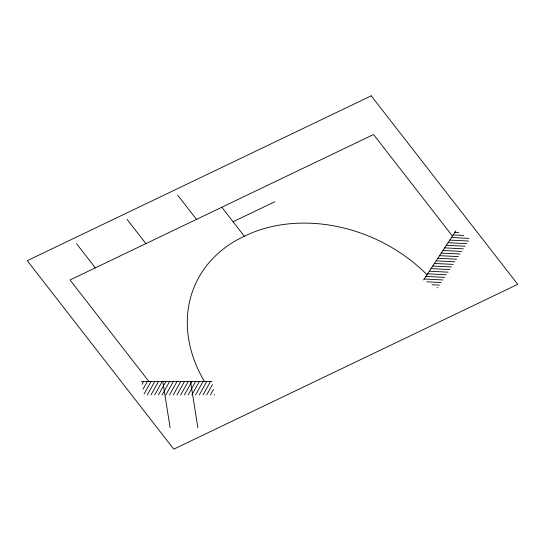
<?xml version="1.0" encoding="UTF-8"?>
<svg xmlns="http://www.w3.org/2000/svg" width="545" height="545" viewBox="0 0 545 545"><rect width="100%" height="100%" fill="white"/><g stroke="black" fill="none" stroke-linecap="round" stroke-linejoin="round"><path stroke-width="0.82" d="M142.061 384.252L143.601 381.48M143.056 389.164L147.32 381.473M144.057 394.069L151.04 381.466M147.259 394.996L154.753 381.466M150.979 394.989L158.472 381.459M154.691 394.982L162.192 381.459M158.411 394.982L165.905 381.452M162.131 394.975L169.624 381.445M165.844 394.975L173.344 381.445M169.563 394.968L177.057 381.439M173.283 394.962L180.777 381.439M176.996 394.962L184.496 381.432M180.715 394.955L188.209 381.425M184.435 394.955L191.929 381.425M188.148 394.948L195.648 381.418M191.867 394.948L199.368 381.418M195.587 394.941L203.081 381.411M199.3 394.934L206.8 381.405M203.019 394.934L210.52 381.405M206.739 394.927L212.482 384.566M210.459 394.927L213.477 389.471M214.171 394.921L214.471 394.376M423.588 279.932L455.838 230.848M233.056 221.754L274.782 201.752M141.496 381.48L211.841 381.405M454.871 232.313L458.72 232.511M453.168 234.909L463.822 235.447M451.464 237.504L468.925 238.39M449.761 240.1L468.509 241.047M448.051 242.689L466.806 243.642M446.348 245.284L465.103 246.238M444.645 247.88L463.4 248.827M442.942 250.475L461.69 251.422M441.239 253.064L459.987 254.018M439.536 255.659L458.284 256.613M437.833 258.255L456.581 259.209M436.123 260.851L454.877 261.798M434.419 263.446L453.174 264.393M432.716 266.035L451.471 266.989M431.013 268.63L449.761 269.584M429.31 271.226L448.058 272.173M427.607 273.822L446.355 274.769M425.897 276.417L444.652 277.364M424.194 279.006L442.949 279.96M426.878 281.826L441.246 282.555M431.981 284.762L439.536 285.144M437.083 287.706L437.833 287.74M452.432 236.026L373.536 134.533L70.026 279.973L148.921 381.473M221.781 207.25L244.323 236.251A143.09 113.367 24.2 0 1 426.994 274.748M177.704 195.205L196.486 219.376M127.121 219.451L145.903 243.615M76.532 243.69L95.32 267.854M190.546 381.425L197.855 427.675M162.792 381.452L170.108 427.702M204.416 381.411A143.09 113.367 24.2 0 1 244.323 236.251M371.234 95.838L27.25 260.673L173.766 449.162L517.75 284.327L371.234 95.838"/></g></svg>
